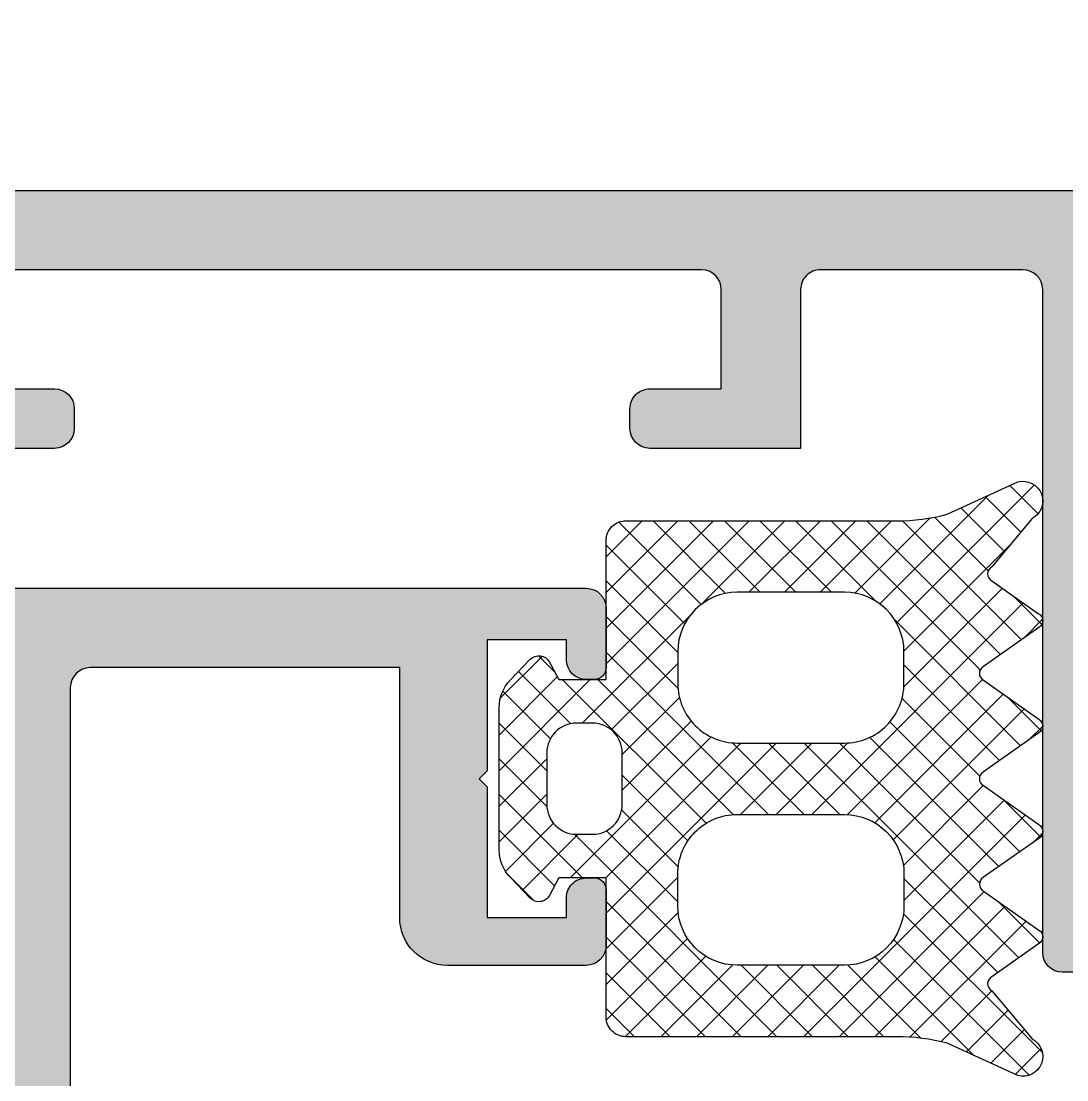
# Model space of a CAD drawing. Header units: inches. Extents: x -772 to 6765, y -813 to 4093.
# Drawn here: x 6010.176 to 6012.811, y 1010.636 to 1013.303 of the extents above; entities that cross this region are included whole.
import ezdxf

# ---------------------------------------------------------------- set-up
doc = ezdxf.new("R2010")
doc.units = ezdxf.units.IN
doc.header["$MEASUREMENT"] = 0
for name, color, linetype in [('aksoy_block', 7, 'Continuous'), ('aksoy_detaytarama', 252, 'Continuous'), ('aksoy_fitil', 1, 'Continuous'), ('H_FAC_Giydirme', 100, 'Continuous'), ('RI-DIMENSION', 6, 'Continuous')]:
    doc.layers.add(name, color=color, linetype=linetype)

# ---------------------------------------------------------------- blocks, each defined once
blk = doc.blocks.new('RYN_0342506', base_point=(58, 24.6))
at = {"layer": 'aksoy_detaytarama', "ltscale": 0.1, "extrusion": (0, 0, -1)}
h = blk.add_hatch(color=256, dxfattribs=at)
h.dxf.hatch_style = 1
h.paths.add_polyline_path([(-88.14999999990687, 52.99999999976717), (-88.14999999990687, 46.1999999997206), (-74.44999999995343, 46.1999999997206), (-74.44999999995343, 52.99999999976717)], flags=16)
edge = h.paths.add_edge_path()
edge.add_arc((-87.64998842345085, 72.09998842305504), 0.5000115766671682, 450.0013265422685, 539.9986734577313)
edge.add_line((-88.14999999990687, 72.0999999998603), (-88.14999999990687, 54.69999999983702))
edge.add_line((-88.14999999990687, 54.6999999997206), (-58.49999999990541, 54.6999999997206))
edge.add_arc((-58.5, 54.1999999997206), 0.5, 360, 450, ccw=False)
edge.add_line((-58, 54.1999999997206), (-58, 52.49999999976717))
edge.add_line((-58, 52.49999999976717), (-58.11028856829944, 52.49999999976717))
edge.add_line((-58.11028856830671, 52.49999999976717), (-58.32679491925228, 52.12499999976717))
edge.add_arc((-58.5, 52.2249999998603), 0.199999999999917, 210.0000000000001, 329.99999999999994, ccw=False)
edge.add_line((-58.67320508067496, 52.12499999976717), (-58.82679491916133, 52.3910254035145))
edge.add_arc((-59, 52.2910254036542), 0.1999999999999153, 389.9999999999992, 510.0000000000007)
edge.add_line((-59.17320508067496, 52.3910254035145), (-59.32679491916133, 52.12499999976717))
edge.add_arc((-59.5, 52.2249999998603), 0.199999999999917, 210.0000000000001, 329.99999999999994, ccw=False)
edge.add_line((-59.67320508067496, 52.12499999976717), (-59.82679491916133, 52.3910254035145))
edge.add_arc((-60, 52.2910254036542), 0.1999999999999153, 389.9999999999992, 510.0000000000007)
edge.add_line((-60.17320508067496, 52.3910254035145), (-60.32679491916133, 52.12499999976717))
edge.add_arc((-60.5, 52.2249999998603), 0.199999999999917, 210.0000000000001, 329.99999999999994, ccw=False)
edge.add_line((-60.67320508067496, 52.12499999976717), (-60.82679491916133, 52.3910254035145))
edge.add_arc((-61, 52.2910254036542), 0.1999999999999153, 389.9999999999992, 510.0000000000007)
edge.add_line((-61.17320508067496, 52.3910254035145), (-61.32679491916133, 52.12499999976717))
edge.add_arc((-61.5, 52.2249999998603), 0.199999999999917, 210.0000000000001, 329.99999999999994, ccw=False)
edge.add_line((-61.67320508067496, 52.12499999976717), (-61.82679491916133, 52.3910254035145))
edge.add_arc((-62, 52.2910254036542), 0.1999999999999153, 389.9999999999992, 510.0000000000007)
edge.add_line((-62.17320508067496, 52.3910254035145), (-62.32679491916133, 52.12499999976717))
edge.add_arc((-62.5, 52.2249999998603), 0.199999999999917, 210.0000000000001, 329.99999999999994, ccw=False)
edge.add_line((-62.67320508067496, 52.12499999976717), (-62.82679491916133, 52.3910254035145))
edge.add_arc((-63, 52.2910254036542), 0.1999999999999153, 389.9999999999992, 510.0000000000007)
edge.add_line((-63.17320508067496, 52.3910254035145), (-63.32679491916133, 52.12499999976717))
edge.add_arc((-63.5, 52.2249999998603), 0.199999999999917, 210.0000000000001, 329.99999999999994, ccw=False)
edge.add_line((-63.67320508067496, 52.12499999976717), (-63.82679491916133, 52.3910254035145))
edge.add_arc((-64, 52.2910254036542), 0.1999999999999153, 389.9999999999992, 510.0000000000007)
edge.add_line((-64.17320508067496, 52.3910254035145), (-64.32679491916133, 52.12499999976717))
edge.add_arc((-64.5, 52.2249999998603), 0.199999999999917, 210.0000000000001, 329.99999999999994, ccw=False)
edge.add_line((-64.67320508067496, 52.12499999976717), (-64.82679491916133, 52.3910254035145))
edge.add_arc((-65, 52.2910254036542), 0.1999999999999153, 389.9999999999992, 510.0000000000007)
edge.add_line((-65.17320508067496, 52.3910254035145), (-65.32679491916133, 52.12499999976717))
edge.add_arc((-65.5, 52.2249999998603), 0.199999999999917, 210.0000000000001, 329.99999999999994, ccw=False)
edge.add_line((-65.67320508067496, 52.12499999976717), (-65.82679491916133, 52.3910254035145))
edge.add_arc((-66, 52.2910254036542), 0.1999999999999153, 389.9999999999992, 510.0000000000007)
edge.add_line((-66.17320508067496, 52.3910254035145), (-66.32679491916133, 52.12499999976717))
edge.add_arc((-66.5, 52.2249999998603), 0.199999999999917, 210.0000000000001, 329.99999999999994, ccw=False)
edge.add_line((-66.67320508067496, 52.12499999976717), (-66.82679491916133, 52.3910254035145))
edge.add_arc((-67, 52.2910254036542), 0.1999999999999153, 389.9999999999992, 510.0000000000007)
edge.add_line((-67.17320508067496, 52.3910254035145), (-67.32679491916133, 52.12499999976717))
edge.add_arc((-67.5, 52.2249999998603), 0.199999999999917, 210.0000000000001, 329.99999999999994, ccw=False)
edge.add_line((-67.67320508067496, 52.12499999976717), (-67.82679491916133, 52.3910254035145))
edge.add_arc((-68, 52.2910254036542), 0.1999999999999153, 389.9999999999992, 510.0000000000007)
edge.add_line((-68.17320508067496, 52.3910254035145), (-68.32679491916133, 52.12499999976717))
edge.add_arc((-68.5, 52.2249999998603), 0.199999999999917, 210.0000000000001, 329.99999999999994, ccw=False)
edge.add_line((-68.67320508067496, 52.12499999976717), (-68.82679491916133, 52.3910254035145))
edge.add_arc((-69, 52.2910254036542), 0.1999999999999153, 389.9999999999992, 510.0000000000007)
edge.add_line((-69.17320508067496, 52.3910254035145), (-69.32679491916133, 52.12499999976717))
edge.add_arc((-69.5, 52.2249999998603), 0.199999999999917, 210.0000000000001, 329.99999999999994, ccw=False)
edge.add_line((-69.67320508067496, 52.12499999976717), (-69.8267949174442, 52.3910254035145))
edge.add_arc((-69.99999999825377, 52.2910254036542), 0.1999999999999117, 389.9999999999974, 510.0000000000026)
edge.add_line((-70.17320507904515, 52.3910254035145), (-70.32679491924864, 52.12499999976717))
edge.add_arc((-70.5, 52.2249999998603), 0.199999999999917, 210.0000000000001, 329.99999999999994, ccw=False)
edge.add_line((-70.67320508067496, 52.12499999976717), (-70.88971143162053, 52.49999999976717))
edge.add_line((-70.88971143169329, 52.49999999976717), (-70.99999999998909, 52.49999999976717))
edge.add_arc((-71, 51.49999999976717), 0.9999999999999929, 449.9999999999995, 540.0000000000005)
edge.add_line((-72, 51.49999999976717), (-72, 47.6999999997206))
edge.add_arc((-71, 47.6999999997206), 1.000000000000007, 540.0000000000005, 629.9999999999995)
edge.add_line((-71, 46.6999999997206), (-70.3897114317042, 46.6999999997206))
edge.add_line((-70.38971143169329, 46.6999999997206), (-70.17320508074772, 47.0749999997206))
edge.add_arc((-70, 46.9749999998603), 0.199999999999917, 390.00000000000006, 509.9999999999999, ccw=False)
edge.add_line((-69.82679491920862, 47.0749999997206), (-69.67320508072225, 46.80897459597327))
edge.add_arc((-69.5, 46.9089745960664), 0.1999999999999135, 569.9999999999984, 690.0000000000016)
edge.add_line((-69.32679491920862, 46.80897459597327), (-69.17320508072225, 47.0749999997206))
edge.add_arc((-69, 46.9749999998603), 0.199999999999917, 390.00000000000006, 509.9999999999999, ccw=False)
edge.add_line((-68.82679491920862, 47.0749999997206), (-68.67320508072225, 46.80897459597327))
edge.add_arc((-68.5, 46.9089745960664), 0.1999999999999135, 569.9999999999984, 690.0000000000016)
edge.add_line((-68.32679491920862, 46.80897459597327), (-68.17320508072225, 47.0749999997206))
edge.add_arc((-68, 46.9749999998603), 0.199999999999917, 390.00000000000006, 509.9999999999999, ccw=False)
edge.add_line((-67.82679491920862, 47.0749999997206), (-67.67320508072225, 46.80897459597327))
edge.add_arc((-67.5, 46.9089745960664), 0.1999999999999135, 569.9999999999984, 690.0000000000016)
edge.add_line((-67.32679491920862, 46.80897459597327), (-67.17320508072225, 47.0749999997206))
edge.add_arc((-67, 46.9749999998603), 0.199999999999917, 390.00000000000006, 509.9999999999999, ccw=False)
edge.add_line((-66.82679491920862, 47.0749999997206), (-66.67320508072225, 46.80897459597327))
edge.add_arc((-66.5, 46.9089745960664), 0.1999999999999135, 569.9999999999984, 690.0000000000016)
edge.add_line((-66.32679491920862, 46.80897459597327), (-66.17320508072225, 47.0749999997206))
edge.add_arc((-66, 46.9749999998603), 0.199999999999917, 390.00000000000006, 509.9999999999999, ccw=False)
edge.add_line((-65.82679491920862, 47.0749999997206), (-65.67320508072225, 46.80897459597327))
edge.add_arc((-65.5, 46.9089745960664), 0.1999999999999135, 569.9999999999984, 690.0000000000016)
edge.add_line((-65.32679491920862, 46.80897459597327), (-65.17320508072225, 47.0749999997206))
edge.add_arc((-65, 46.9749999998603), 0.199999999999917, 390.00000000000006, 509.9999999999999, ccw=False)
edge.add_line((-64.82679491920862, 47.0749999997206), (-64.67320508072225, 46.80897459597327))
edge.add_arc((-64.5, 46.9089745960664), 0.1999999999999135, 569.9999999999984, 690.0000000000016)
edge.add_line((-64.32679491920862, 46.80897459597327), (-64.17320508072225, 47.0749999997206))
edge.add_arc((-64, 46.9749999998603), 0.199999999999917, 390.00000000000006, 509.9999999999999, ccw=False)
edge.add_line((-63.82679491920862, 47.0749999997206), (-63.67320508072225, 46.80897459597327))
edge.add_arc((-63.5, 46.9089745960664), 0.1999999999999135, 569.9999999999984, 690.0000000000016)
edge.add_line((-63.32679491920862, 46.80897459597327), (-63.17320508072225, 47.0749999997206))
edge.add_arc((-63, 46.9749999998603), 0.199999999999917, 390.00000000000006, 509.9999999999999, ccw=False)
edge.add_line((-62.82679491920862, 47.0749999997206), (-62.67320508072225, 46.80897459597327))
edge.add_arc((-62.5, 46.9089745960664), 0.1999999999999135, 569.9999999999984, 690.0000000000016)
edge.add_line((-62.32679491920862, 46.80897459597327), (-62.17320508072225, 47.0749999997206))
edge.add_arc((-62, 46.9749999998603), 0.199999999999917, 390.00000000000006, 509.9999999999999, ccw=False)
edge.add_line((-61.82679491920862, 47.0749999997206), (-61.67320508072225, 46.80897459597327))
edge.add_arc((-61.5, 46.9089745960664), 0.1999999999999135, 569.9999999999984, 690.0000000000016)
edge.add_line((-61.32679491920862, 46.80897459597327), (-61.17320508072225, 47.0749999997206))
edge.add_arc((-61, 46.9749999998603), 0.199999999999917, 390.00000000000006, 509.9999999999999, ccw=False)
edge.add_line((-60.82679491920862, 47.0749999997206), (-60.67320508072225, 46.80897459597327))
edge.add_arc((-60.5, 46.9089745960664), 0.1999999999999135, 569.9999999999984, 690.0000000000016)
edge.add_line((-60.32679491920862, 46.80897459597327), (-60.17320508072225, 47.0749999997206))
edge.add_arc((-60, 46.9749999998603), 0.199999999999917, 390.00000000000006, 509.9999999999999, ccw=False)
edge.add_line((-59.82679491920862, 47.0749999997206), (-59.67320508072225, 46.80897459597327))
edge.add_arc((-59.5, 46.9089745960664), 0.1999999999999135, 569.9999999999984, 690.0000000000016)
edge.add_line((-59.32679491920862, 46.80897459597327), (-59.17320508072225, 47.0749999997206))
edge.add_arc((-59, 46.9749999998603), 0.199999999999917, 390.00000000000006, 509.9999999999999, ccw=False)
edge.add_line((-58.82679491920862, 47.0749999997206), (-58.61028856826306, 46.6999999997206))
edge.add_line((-58.61028856830671, 46.6999999997206), (-58.00000000000728, 46.6999999997206))
edge.add_line((-58, 46.6999999997206), (-58, 44.99999999976717))
edge.add_arc((-58.5, 44.99999999976717), 0.5000000000000142, 270.0000000000016, 359.99999999999835, ccw=False)
edge.add_line((-58.5, 44.49999999976717), (-88.15000000000146, 44.49999999976718))
edge.add_line((-88.14999999990687, 44.49999999976717), (-88.14999999990687, 27.09999999974389))
edge.add_arc((-87.64998842345085, 27.1000115761999), 0.5000115766671673, 540.0013265422685, 629.9986734577316)
edge.add_line((-87.64999999990687, 26.5999999998603), (-79.8499999999076, 26.5999999998603))
edge.add_line((-79.84999999997672, 26.5999999998603), (-79.84999999997672, 32.90099999983795))
edge.add_arc((-78.64999999990687, 32.90099999983795), 1.200000000035305, 450.00000000165096, 540.0000000016495, ccw=False)
edge.add_line((-78.64999999990687, 34.10099999979138), (-75.14999999760039, 34.10099999979138))
edge.add_arc((-75.14999999769498, 33.60099999979138), 0.4999999999997726, 359.9999999999739, 450.00000000002603, ccw=False)
edge.add_line((-74.64999999769498, 33.60099999979138), (-74.64999999769498, 32.20163505629171))
edge.add_arc((-74.9499884248944, 32.19899999978952), 0.2999999999957435, 269.9999999913433, 360.50326520220784, ccw=False)
edge.add_line((-74.9499884248944, 31.89899999974295), (-75.14998842477507, 31.89899999974295))
edge.add_arc((-75.14998842484783, 32.39899999974295), 0.5000000000195541, 539.99999996222, 629.9999999977592, ccw=False)
edge.add_line((-75.64998842484783, 32.39899999997579), (-75.64998842456771, 32.89899999962654))
edge.add_line((-75.64998842449859, 32.89899999974295), (-77.6499999999287, 32.89886030764319))
edge.add_line((-77.64999999990687, 32.89886030764319), (-77.64999967836047, 29.59892105893232))
edge.add_line((-77.64999967836775, 29.59892105893232), (-77.84999967836848, 29.39892105897889))
edge.add_line((-77.8499996784376, 29.39892105897889), (-77.65000032152966, 29.19892105902545))
edge.add_line((-77.6500003215624, 29.19892105902545), (-77.65000000001237, 25.89899999974295))
edge.add_line((-77.64999999990687, 25.89899999974295), (-75.64999999990687, 25.89899999974295))
edge.add_line((-75.64999999990687, 25.89899999974295), (-75.64999999760039, 26.39899999974295))
edge.add_arc((-75.14999999769498, 26.39899999974295), 0.4999999999997726, 449.9999999999739, 540.0000000000261, ccw=False)
edge.add_line((-75.14999999769498, 26.89899999974295), (-74.94999999769789, 26.89899999974295))
edge.add_arc((-74.94999999762513, 26.59899999969639), 0.300000000025193, 359.999999995918, 449.99999999574385, ccw=False)
edge.add_line((-74.64999999769498, 26.59899999969639), (-74.65000000000146, 25.09999999892898))
edge.add_arc((-75.14999999990687, 25.0999999998603), 0.49999999997695, 269.99999999735866, 359.9999999092598, ccw=False)
edge.add_line((-75.14999999990687, 24.5999999998603), (-220.6499999999069, 24.59999999986033))
edge.add_arc((-220.6499969592551, 25.10000304039568), 0.5000030407071934, 540.0003484361993, 629.9996515638006, ccw=False)
edge.add_line((-221.1499999999069, 25.0999999998603), (-221.1499999999069, 74.0999999998603))
edge.add_arc((-220.6499969592551, 74.0999969590921), 0.5000030407071934, 450.0003484361994, 539.9996515638006, ccw=False)
edge.add_line((-220.6499999999069, 74.5999999998603), (-75.14999999990687, 74.59999999986027))
edge.add_arc((-75.14999999990687, 74.0999999998603), 0.4999999999769536, 360.00000009074057, 450.0000000026409, ccw=False)
edge.add_line((-74.64999999990687, 74.1000000005588), (-74.64999999760039, 72.60099999979138))
edge.add_arc((-74.94999999762513, 72.60099999979138), 0.3000000000251944, 270.0000000042559, 360.0000000040817, ccw=False)
edge.add_line((-74.94999999762513, 72.30099999974482), (-75.14999999762222, 72.30099999974482))
edge.add_arc((-75.14999999769498, 72.80099999974482), 0.4999999999997726, 179.9999999999739, 270.00000000002603, ccw=False)
edge.add_line((-75.64999999769498, 72.80099999974482), (-75.65000000000146, 73.30099999974482))
edge.add_line((-75.64999999990687, 73.30099999974482), (-77.64999999990687, 73.30099999974482))
edge.add_line((-77.64999999990687, 73.30099999974482), (-77.6500003214569, 70.00107894046232))
edge.add_line((-77.6500003215624, 70.00107894046232), (-77.84999967847034, 69.80107894050889))
edge.add_line((-77.8499996784376, 69.80107894050889), (-77.64999967843687, 69.60107894055545))
edge.add_line((-77.64999967836775, 69.60107894055545), (-77.64999999991414, 66.30113969184458))
edge.add_line((-77.64999999990687, 66.30113969184458), (-75.64998842447676, 66.30099999974482))
edge.add_line((-75.64998842449859, 66.30099999974482), (-75.64998842477871, 66.80099999939557))
edge.add_arc((-75.14998842484783, 66.80099999974482), 0.5000000000195541, 450.0000000022407, 540.00000003778, ccw=False)
edge.add_line((-75.14998842484783, 67.30099999974482), (-74.94998842496716, 67.30099999974482))
edge.add_arc((-74.9499884248944, 67.00099999969825), 0.2999999999957454, 359.496734797793, 450.00000000865623, ccw=False)
edge.add_line((-74.64999999769498, 66.99836494331248), (-74.64999999769498, 65.5989999998128))
edge.add_arc((-75.14999999769498, 65.59899999969639), 0.4999999999997726, 269.9999999999739, 360.00000000002603, ccw=False)
edge.add_line((-75.14999999769498, 65.09899999969639), (-78.65000000000146, 65.09899999969639))
edge.add_arc((-78.64999999990687, 66.29899999988265), 1.200000000035288, 539.9999999983498, 629.9999999983497, ccw=False)
edge.add_line((-79.84999999997672, 66.29899999988265), (-79.84999999997672, 72.5999999998603))
edge.add_line((-79.84999999997672, 72.5999999998603), (-87.64999999997599, 72.5999999998603))
h.paths.add_polyline_path([(-218.6499999999069, 72.39999999967404), (-203.1499999999069, 72.39999999967404), (-202.1499999999069, 72.0999999998603), (-184.1499999999069, 72.0999999998603), (-183.1499999999069, 72.39999999967404), (-132.1499999999069, 72.39999999967404), (-131.1499999999069, 72.0999999998603), (-127.1499999999069, 72.0999999998603), (-126.1499999999069, 72.39999999967404), (-90.14999999990687, 72.39999999967404), (-90.14999999990687, 26.7999999995809), (-126.1499999999069, 26.7999999995809), (-127.1499999999069, 27.0999999998603), (-131.1499999999069, 27.0999999998603), (-132.1499999999069, 26.7999999995809), (-183.1539999999804, 26.7999999995809), (-183.1499999999069, 26.7999999995809), (-184.1499999999069, 27.0999999998603), (-202.1499999999069, 27.0999999998603), (-203.1499999999069, 26.7999999995809), (-218.6499999999069, 26.7999999995809)], flags=16)
at = {"layer": 'H_FAC_Giydirme', "extrusion": (0, 0, -1)}
blk.add_lwpolyline([(-220.6499999999069, 74.5999999998603), (-75.14999999990687, 74.5999999998603, -0.414213561922734), (-74.64999999990687, 74.1000000005588), (-74.64999999769498, 72.60099999979138, -0.4142135623722043), (-74.94999999762513, 72.30099999974482), (-75.14999999769498, 72.30099999974482, -0.4142135623733613), (-75.64999999769498, 72.80099999974482), (-75.64999999990687, 73.30099999974482), (-77.64999999990687, 73.30099999974482), (-77.6500003215624, 70.00107894046232), (-77.8499996784376, 69.80107894050889), (-77.64999967836775, 69.60107894055545), (-77.64999999990687, 66.30113969184458), (-75.64998842449859, 66.30099999974482), (-75.64998842484783, 66.80099999927916, -0.4142135625547695), (-75.14998842484783, 67.30099999974482), (-74.9499884248944, 67.30099999974482, -0.4167885757908555), (-74.64999999769498, 66.99836494331248), (-74.64999999769498, 65.59899999969639, -0.4142135623733614), (-75.14999999769498, 65.09899999969639), (-78.64999999990687, 65.09899999969639, -0.414213562373095), (-79.84999999997672, 66.29899999988265), (-79.84999999997672, 72.5999999998603), (-87.64999999990687, 72.5999999998603, 0.414199999999907), (-88.14999999990687, 72.0999999998603), (-88.14999999990687, 54.6999999997206)], format="xyb", dxfattribs=at)
blk = doc.blocks.new('080.9871.04')
at = {"layer": 'aksoy_detaytarama'}
h = blk.add_hatch(dxfattribs=at)
h.set_pattern_fill('ANSI37', color=256, scale=0.2)
h.set_pattern_definition([(45, (-299518.0996194717, 753221.2795704553), (-0.4490128060534576, 0.4490128060534577), []), (135, (-299518.0996194717, 753221.2795704553), (-0.4490128060534577, -0.4490128060534576), [])])
edge = h.paths.add_edge_path()
edge.add_line((-3044.158125078771, 2401.568962922785), (-3045.140435268753, 2402.965555905248))
edge.add_arc((-3045.313622726616, 2402.865525387768), 0.1999999999709471, 30.01009561943386, 149.9845917607333)
edge.add_line((-3045.486800908635, 2402.965571963228), (-3046.468279475812, 2401.570782545139))
edge.add_arc((-3046.64145766658, 2401.670642133522), 0.1999065360351263, 210.0565024812769, 330.03099862246756, ccw=False)
edge.add_line((-3046.814483151655, 2401.570518187014), (-3047.795876904333, 2402.965524499305))
edge.add_arc((-3047.969064362129, 2402.865493981708), 0.1999999999712864, 30.01009565789151, 149.984591799191)
edge.add_line((-3048.142242544214, 2402.965540557052), (-3049.124340695504, 2401.569678653963))
edge.add_arc((-3049.297518877584, 2401.669725229382), 0.2000000000045778, 210.010095638634, 329.9845917799265, ccw=False)
edge.add_line((-3049.470706335444, 2401.569694711827), (-3050.452016295865, 2402.964555950603))
edge.add_arc((-3050.625203753724, 2402.864525433048), 0.2000000000049311, 30.010095638634, 149.9845917799265)
edge.add_line((-3050.798381935805, 2402.964572008466), (-3051.779946977738, 2401.569632904604))
edge.add_arc((-3051.953125159841, 2401.669679479983), 0.2000000000038539, 209.1584360119025, 329.98459179304655, ccw=False)
edge.add_line((-3052.12778031081, 2401.572234222316), (-3052.957117593149, 2402.754563564784))
edge.add_arc((-3053.131772744141, 2402.657118307141), 0.2000000000132573, 29.15843600244533, 152.4653080208692)
edge.add_line((-3053.309118961508, 2402.749575427966), (-3054.522457589163, 2401.738582427381))
edge.add_arc((-3054.965823132577, 2401.96972522939), 0.5000000000083952, 165.233284543712, 332.4653080261459, ccw=False)
edge.add_line((-3055.449308942712, 2402.097167260945), (-3054.634123931755, 2403.873424923629))
edge.add_arc((-3059.468982033236, 2405.147845239403), 5.000000000270534, 345.2332845416066, 360.0035081289527)
edge.add_line((-3054.468982042337, 2405.148151381407), (-3054.46907944727, 2411.969694615109))
edge.add_arc((-3053.969079448203, 2411.969725229308), 0.5000000000040876, 89.99999999979161, 180.0035081287652, ccw=False)
edge.add_line((-3053.969079448201, 2412.469725229312), (-3050.468851253216, 2412.469725229312))
edge.add_line((-3050.468851253216, 2412.469725229312), (-3050.468851253216, 2413.664537572651))
edge.add_line((-3050.468851253216, 2413.664537572651), (-3050.910027723818, 2413.89983169036))
edge.add_arc((-3050.768851253242, 2414.164537572683), 0.2999999999676541, 134.1294200741435, 241.92751306363618, ccw=False)
edge.add_line((-3050.977735687105, 2414.379868232994), (-3050.459792109556, 2414.882306440501))
edge.add_arc((-3049.76351066337, 2414.164537572728), 0.9999999999230322, 89.99999999572702, 134.129420070406, ccw=False)
edge.add_line((-3049.763510663295, 2415.164537572651), (-3046.174191843194, 2415.164537572651))
edge.add_arc((-3046.17419184312, 2414.164537572728), 0.9999999999231477, 45.87057992959399, 90.00000000427298, ccw=False)
edge.add_line((-3045.477910396934, 2414.882306440501), (-3044.959966819326, 2414.379868232994))
edge.add_arc((-3045.168851253218, 2414.164537572704), 0.2999999999726968, -61.92751307042067, 45.87057991908512, ccw=False)
edge.add_line((-3045.027674782672, 2413.89983169036), (-3045.468851253216, 2413.664537572651))
edge.add_line((-3045.468851253216, 2413.664537572651), (-3045.468851253216, 2412.469545422471))
edge.add_line((-3045.468851253216, 2412.469545422471), (-3041.969407539233, 2412.469707659795))
edge.add_arc((-3041.969384358764, 2411.969707660357), 0.4999999999752664, 2.2927792997506913e-09, 90.00265628606161, ccw=False)
edge.add_line((-3041.469384358788, 2411.969707660377), (-3041.469441599213, 2405.149139753776))
edge.add_arc((-3036.469441601937, 2405.148964064002), 5.000000000361844, 179.9979867434983, 194.7667154582954)
edge.add_line((-3041.304299703508, 2403.874543748214), (-3040.488819781574, 2402.097167260945))
edge.add_arc((-3040.972305591709, 2401.96972522939), 0.5000000000086194, -152.46530802614598, 14.766715456288011, ccw=False)
edge.add_line((-3041.415671135124, 2401.738582427381), (-3042.629095946089, 2402.749740740051))
edge.add_arc((-3042.806442163469, 2402.657283619241), 0.2000000000186506, 27.53469197380323, 150.836251424698)
edge.add_line((-3042.981088278408, 2402.754745070823), (-3043.810702438001, 2401.5722434544))
edge.add_arc((-3043.9853450639, 2401.669232514255), 0.1997671757632151, 210.1279203292146, 330.9540761104106, ccw=False)
edge = h.paths.add_edge_path(flags=16)
edge.add_line((-3050.368851253239, 2404.9653175727), (-3051.168796422658, 2404.9653175727))
edge.add_arc((-3051.168796422658, 2406.4653175727), 1.5, 180, 270, ccw=False)
edge.add_line((-3052.668796422658, 2406.4653175727), (-3052.668796422658, 2409.164537572651))
edge.add_arc((-3051.168796422684, 2409.164537572677), 1.499999999974534, 90.00000000125073, 180.0000000009727, ccw=False)
edge.add_line((-3051.168796422717, 2410.664537572651), (-3050.368851253239, 2410.664537572651))
edge.add_arc((-3050.368851253235, 2409.164537572655), 1.499999999996362, -1.389821591146756e-10, 90.00000000013898, ccw=False)
edge.add_line((-3048.868851253239, 2409.164537572651), (-3048.868851253239, 2406.4653175727))
edge.add_arc((-3050.368851253239, 2406.4653175727), 1.5, -90, 0, ccw=False)
edge = h.paths.add_edge_path(flags=16)
edge.add_line((-3045.568851253251, 2404.9653175727), (-3044.768906083773, 2404.9653175727))
edge.add_arc((-3044.768906083773, 2406.4653175727), 1.5, 270, 360)
edge.add_line((-3043.268906083773, 2406.4653175727), (-3043.268906083773, 2409.164537572651))
edge.add_arc((-3044.768906083777, 2409.164537572648), 1.500000000003638, 1.389605544025917e-10, 89.99999999986105)
edge.add_line((-3044.768906083773, 2410.664537572651), (-3045.568851253251, 2410.664537572651))
edge.add_arc((-3045.568851253254, 2409.164537572655), 1.499999999996362, 89.99999999986105, 180.000000000139)
edge.add_line((-3047.068851253251, 2409.164537572651), (-3047.068851253251, 2406.4653175727))
edge.add_arc((-3045.568851253251, 2406.4653175727), 1.5, 180, 270)
edge = h.paths.add_edge_path(flags=16)
edge.add_line((-3046.568851253251, 2412.814607572625), (-3046.568851253251, 2413.214607572649))
edge.add_arc((-3047.318851253251, 2413.214607572649), 0.75, 0, 90)
edge.add_line((-3047.318851253251, 2413.964607572649), (-3048.618851253239, 2413.964607572649))
edge.add_arc((-3048.618851253239, 2413.214607572649), 0.75, 90, 180)
edge.add_line((-3049.368851253239, 2413.214607572649), (-3049.368851253239, 2412.814607572625))
edge.add_arc((-3048.618851253239, 2412.814607572625), 0.75, 180, 270)
edge.add_line((-3048.618851253239, 2412.064607572625), (-3047.318851253251, 2412.064607572625))
edge.add_arc((-3047.318851253251, 2412.814607572625), 0.75, 270, 360)
at = {"layer": 'aksoy_fitil'}
for points in [[(-3044.158125078771, 2401.568962922785), (-3045.140435268753, 2402.965555905248, 0.5772019032853994), (-3045.486800908635, 2402.965571963228), (-3046.468279475812, 2401.570782545139, -0.5772019032855339), (-3046.814483151655, 2401.570518187014), (-3047.795876904333, 2402.965524499305, 0.5772019032855067), (-3048.142242544214, 2402.965540557052), (-3049.124340695504, 2401.569678653963, -0.5772019032854199), (-3049.470706335444, 2401.569694711827), (-3050.452016295865, 2402.964555950603, 0.5772019032855017), (-3050.798381935805, 2402.964572008466), (-3051.779946977738, 2401.569632904604, -0.5821666936125286), (-3052.12778031081, 2401.572234222316), (-3052.957117593149, 2402.754563564784, 0.5967518431513813), (-3053.309118961508, 2402.749575427966), (-3054.522457589163, 2401.738582427381, -0.8943546534498228), (-3055.449308942712, 2402.097167260945), (-3054.634123931755, 2403.873424923629, 0.06453663283720303), (-3054.468982042337, 2405.148151381407), (-3054.46907944727, 2411.969694615109, -0.4142314958704714), (-3053.969079448201, 2412.469725229312), (-3050.468851253216, 2412.469725229312), (-3050.468851253216, 2413.664537572651), (-3050.910027723818, 2413.89983169036, -0.5084162434827666), (-3050.977735687105, 2414.379868232994), (-3050.459792109556, 2414.882306440501, -0.1949664116586343), (-3049.763510663295, 2415.164537572651), (-3046.174191843194, 2415.164537572651, -0.1949664116586297), (-3045.477910396934, 2414.882306440501), (-3044.959966819326, 2414.379868232994, -0.5084162434827664), (-3045.027674782672, 2413.89983169036), (-3045.468851253216, 2413.664537572651), (-3045.468851253216, 2412.469545422471), (-3041.969407539233, 2412.469707659795, -0.4142271412308194), (-3041.469384358788, 2411.969707660377), (-3041.469441599213, 2405.149139753776, 0.06453008306146217), (-3041.304299703508, 2403.874543748214), (-3040.488819781574, 2402.097167260945, -0.8943546534498228), (-3041.415671135124, 2401.738582427381), (-3042.629095946089, 2402.749740740051, 0.5967204082836991), (-3042.981088278408, 2402.754745070823), (-3043.810702438001, 2401.5722434544, -0.5821666936126052)], [(-3046.568851253251, 2412.814607572625), (-3046.568851253251, 2413.214607572649, 0.414213562373095), (-3047.318851253251, 2413.964607572649), (-3048.618851253239, 2413.964607572649, 0.4142135623730839), (-3049.368851253239, 2413.214607572649), (-3049.368851253239, 2412.814607572625, 0.414213562373084), (-3048.618851253239, 2412.064607572625), (-3047.318851253251, 2412.064607572625, 0.4142135623731171)], [(-3050.368851253239, 2404.9653175727), (-3051.168796422658, 2404.9653175727, -0.414213562373095), (-3052.668796422658, 2406.4653175727), (-3052.668796422658, 2409.164537572651, -0.4142135623716299), (-3051.168796422717, 2410.664537572651), (-3050.368851253239, 2410.664537572651, -0.4142135623745934), (-3048.868851253239, 2409.164537572651), (-3048.868851253239, 2406.4653175727, -0.414213562373095)], [(-3045.568851253251, 2404.9653175727), (-3044.768906083773, 2404.9653175727, 0.414213562373095), (-3043.268906083773, 2406.4653175727), (-3043.268906083773, 2409.164537572651, 0.4142135623716299), (-3044.768906083773, 2410.664537572651), (-3045.568851253251, 2410.664537572651, 0.4142135623745934), (-3047.068851253251, 2409.164537572651), (-3047.068851253251, 2406.4653175727, 0.414213562373095)]]:
    blk.add_lwpolyline(points, format="xyb", close=True, dxfattribs=at)
blk = doc.blocks.new('*U214')
at = {"layer": 'RI-DIMENSION'}
blk.add_blockref('080.9871.04', (3047.968851253241, -2415.164537572668), dxfattribs=at)
blk = doc.blocks.new('0os8921')
at = {"layer": 'aksoy_detaytarama'}
h = blk.add_hatch(color=256, dxfattribs=at)
h.dxf.hatch_style = 1
h.paths.add_polyline_path([(58.75000072852708, 18.4000008442672), (60.75000072852708, 18.4000008442672), (61.75000072852708, 19.4000008442672), (66.20000072853873, 19.4000008442672), (66.19943720777519, 11.40000003657769), (53.30000072851544, 11.40000087674707), (53.30000072851544, 19.4000008442672), (57.75000072852708, 19.4000008442672)], flags=16)
edge = h.paths.add_edge_path()
edge.add_line((55.00000072852708, 27.50000084424391), (55.00000072852708, 31.30000084417406))
edge.add_arc((54.50000072852708, 31.30000084417406), 0.5, 0, 90)
edge.add_line((54.50000072852708, 31.80000084417406), (54.00000072852708, 31.80000084417406))
edge.add_arc((54.00000072852708, 31.30000084417406), 0.5, 90, 180)
edge.add_line((53.50000072852708, 31.30000084417406), (53.50000072852708, 29.50000084424391))
edge.add_line((53.50000072852708, 29.50000084424391), (51.00000072852708, 29.50000084424391))
edge.add_arc((51.00001002695453, 30.00001014267136), 0.5000092985139022, 180.0010655014821, 269.9989344985179, ccw=False)
edge.add_line((50.50000072852708, 30.00000084424391), (50.50000072852708, 47.60000084422063))
edge.add_arc((51.00001002695444, 47.59999154579327), 0.5000092985138169, 90.00106550147228, 179.9989344985277, ccw=False)
edge.add_line((51.00000072852708, 48.10000084422063), (53.50000072852708, 48.10000084422063))
edge.add_line((53.50000072852708, 48.10000084422063), (53.50000072852708, 46.30000084417406))
edge.add_arc((54.00000072852708, 46.30000084417406), 0.5, 180, 270)
edge.add_line((54.00000072852708, 45.80000084417406), (54.50000072852708, 45.80000084417406))
edge.add_arc((54.50000072852708, 46.30000084417406), 0.5, 270, 360)
edge.add_line((55.00000072852708, 46.30000084417406), (55.00000072852708, 83.4095731653506))
edge.add_line((55.00000072852708, 83.4095731653506), (53.20000072853873, 83.4095731653506))
edge.add_line((53.20000072853873, 83.4095731653506), (53.20000072853873, 90.50724167493172))
edge.add_line((53.20000072853873, 90.50724167493172), (54.50000072852708, 90.50724167493172))
edge.add_arc((54.50000072852708, 91.00724167493172), 0.5, 270, 360)
edge.add_line((55.00000072852708, 91.00724167493172), (55.00000072852708, 91.50460084422957))
edge.add_arc((54.5000007285304, 91.50460084423388), 0.4999999999966889, 359.9999999995065, 449.9998854079479)
edge.add_line((54.5000017285347, 92.00460084422957), (4.000000728527084, 92.00470084417611))
edge.add_arc((4.000005917412636, 88.00469565529056), 4.000005188888919, 90.00007432521423, 179.9999256747858)
edge.add_line((7.285270839929581e-07, 88.00470084417611), (7.285270839929581e-07, 87.50470084417611))
edge.add_arc((0.5000007285270884, 87.50470084417611), 0.5000000000000044, 180, 269.9999999999995)
edge.add_line((0.500000728527084, 87.00470084417611), (2.26306062086951, 87.00470084417611))
edge.add_line((2.26306062086951, 87.00470084417611), (2.667205809266306, 87.70470084424596))
edge.add_arc((2.494000728541422, 87.80470084421788), 0.1999999999582415, 330.0000000023841, 450.0000000023732)
edge.add_line((2.494000728533138, 88.00470084417611), (1.300000728515442, 88.00470084417611))
edge.add_line((1.300000728515442, 88.00470084417611), (1.300000728515442, 88.30470084422268))
edge.add_arc((3.499995509436076, 88.30470606325548), 2.199994780926824, 89.99986407609231, 180.0001359223918, ccw=False)
edge.add_line((3.500000728527084, 90.50470084417611), (8.394000728498213, 90.50470084417611))
edge.add_arc((8.393991430070855, 90.00469154574876), 0.5000092985138169, 0.0010655014722829037, 89.99893449852772, ccw=False)
edge.add_line((8.894000728498213, 90.00470084417611), (8.894000728498213, 88.00470084417611))
edge.add_line((8.894000728498213, 88.00470084417611), (7.894000728498213, 88.00470084417611))
edge.add_arc((7.894000728489992, 87.80470084421783), 0.1999999999582798, 89.99999999764485, 209.9999999975963)
edge.add_line((7.720795647765044, 87.70470084424596), (8.124940836220048, 87.00470084417611))
edge.add_line((8.124940836220048, 87.00470084417611), (10.69400072854478, 87.00470084417611))
edge.add_arc((10.69400072854478, 87.50470084417611), 0.5, 270, 360)
edge.add_line((11.19400072854478, 87.50470084417611), (11.19400072854478, 88.25470084417611))
edge.add_line((11.19400072854478, 88.25470084417611), (10.19400072854478, 88.25470084417611))
edge.add_line((10.19400072854478, 88.25470084417611), (10.19400072854478, 89.85470084426925))
edge.add_arc((10.69401002697214, 89.85469154584189), 0.5000092985138169, 90.00106550147228, 179.9989344985277, ccw=False)
edge.add_line((10.69400072854478, 90.35470084426925), (25.19400072854478, 90.35470084426925))
edge.add_arc((25.19399143011742, 89.85469154584189), 0.5000092985138169, 0.0010655014722829037, 89.99893449852772, ccw=False)
edge.add_line((25.69400072854478, 89.85470084426925), (25.69400072854478, 88.25470084417611))
edge.add_line((25.69400072854478, 88.25470084417611), (24.69400072854478, 88.25470084417611))
edge.add_line((24.69400072854478, 88.25470084417611), (24.69400072854478, 87.50470084417611))
edge.add_arc((25.19401002697214, 87.50471014260347), 0.5000092985138169, 180.0010655014723, 269.9989344985277)
edge.add_line((25.19400072854478, 87.00470084417611), (26.39400072849821, 87.00470084417611))
edge.add_arc((26.39399143007084, 87.50471014260349), 0.5000092985138311, 270.0010655014739, 359.998934498526)
edge.add_line((26.89400072849821, 87.50470084417611), (26.89400072849821, 89.50470084417611))
edge.add_arc((27.39401002692557, 89.50469154574876), 0.5000092985138169, 90.00106550147228, 179.9989344985277, ccw=False)
edge.add_line((27.39400072849821, 90.00470084417611), (35.50000072852708, 90.00460084422957))
edge.add_arc((35.50008865084783, 88.50468876655032), 1.499912080256184, -0.0033585821282144934, 90.00335858212821, ccw=False)
edge.add_line((37.00000072852708, 88.50460084422957), (37.00000072852708, 84.50480084423907))
edge.add_line((37.00000072852708, 84.50480084423907), (35.00000072852708, 84.50480084423907))
edge.add_line((35.00000072852708, 84.50480084423907), (35.00000072852708, 83.00480084423907))
edge.add_line((35.00000072852708, 83.00480084423907), (37.00000072852708, 83.00480084423907))
edge.add_line((37.00000072852708, 83.00480084423907), (37.00000072852708, 71.80500084417872))
edge.add_line((37.00000072852708, 71.80500084417872), (37.30000072851544, 71.50500084424857))
edge.add_line((37.30000072851544, 71.50500084424857), (37.00000072852708, 71.20510084426496))
edge.add_line((37.00000072852708, 71.20510084426496), (37.00000072852708, 52.90500084427185))
edge.add_line((37.00000072852708, 52.90500084427185), (34.00000072852708, 52.90500084427185))
edge.add_arc((34.00001002695444, 52.4049915458445), 0.5000092985138169, 90.00106550147233, 179.9989344985277)
edge.add_line((33.50000072852708, 52.40500084427185), (33.50000072852708, 48.10500084422529))
edge.add_arc((34.00001002695444, 48.10501014265265), 0.5000092985138169, 180.0010655014723, 269.9989344985277)
edge.add_line((34.00000072852708, 47.60500084422529), (35.56906062085181, 47.60500084422529))
edge.add_line((35.56906062085181, 47.60500084422529), (35.97320580924861, 48.30500084417872))
edge.add_arc((35.80000072849012, 48.40500084420884), 0.2000000000164505, 329.9999999927568, 449.9999999927453)
edge.add_line((35.80000072851544, 48.60500084422529), (34.80000072851544, 48.60500084422529))
edge.add_line((34.80000072851544, 48.60500084422529), (34.80000072851544, 50.60500084422529))
edge.add_arc((35.3000100269428, 50.60499154579793), 0.5000092985138169, 90.00106550147228, 179.9989344985277, ccw=False)
edge.add_line((35.30000072851544, 51.10500084422529), (41.70000072853873, 51.10500084422529))
edge.add_arc((41.69999143011137, 50.60499154579793), 0.5000092985138169, 0.0010655014722829037, 89.99893449852772, ccw=False)
edge.add_line((42.20000072853873, 50.60500084422529), (42.20000072853873, 48.60500084422529))
edge.add_line((42.20000072853873, 48.60500084422529), (41.20000072853873, 48.60500084422529))
edge.add_arc((41.20000072853501, 48.405000844192), 0.2000000000332847, 89.9999999989354, 209.9999999988872)
edge.add_line((41.02679564774735, 48.30500084417872), (41.43094083620235, 47.60500084422529))
edge.add_line((41.43094083620235, 47.60500084422529), (43.00000072852708, 47.60500084422529))
edge.add_arc((43.00000072852708, 48.10500084422529), 0.5, 270, 360)
edge.add_line((43.50000072852708, 48.10500084422529), (43.50000072852708, 51.10500084422529))
edge.add_line((43.50000072852708, 51.10500084422529), (47.50000072852708, 51.10500084422529))
edge.add_arc((47.50000519768309, 50.1050053133813), 0.9999955308539761, -0.0002560649218139588, 90.00025606492181, ccw=False)
edge.add_line((48.50000072852708, 50.10500084422529), (48.50000072852708, 15.1150008442346))
edge.add_line((48.50000072852708, 15.1150008442346), (48.99900072853779, 14.82700084417593))
edge.add_arc((49.10014588467919, 14.99937182090248), 0.1998551881451447, 239.5961166688832, 359.8936459345468)
edge.add_line((49.30000072851544, 14.99900084419642), (49.30000072851544, 15.80000084417406))
edge.add_line((49.30000072851544, 15.80000084417406), (49.80000072851544, 15.80000084417406))
edge.add_arc((49.79999589946601, 14.29999601512463), 1.500004829057204, 0.0001844555072239018, 89.99981554449278, ccw=False)
edge.add_line((51.30000072851544, 14.30000084417406), (51.30000072851544, 10.30000084417406))
edge.add_arc((49.80035148954516, 10.29965008314434), 1.49964927999097, -90.01340121791952, 0.013401217919522423, ccw=False)
edge.add_line((49.80000072851544, 8.800000844174065), (49.30000072851544, 8.800000844174065))
edge.add_line((49.30000072851544, 8.800000844174065), (49.30000072851544, 9.60000084422063))
edge.add_arc((49.09977900291885, 9.599411146598975), 0.2002225939901934, 0.1687483569318579, 119.8900203550598)
edge.add_line((49.00000072852708, 9.773000844172202), (48.50000072852708, 9.484000844182447))
edge.add_line((48.50000072852708, 9.484000844182447), (48.50000072852708, 0.5000001603038982))
edge.add_arc((49.00000072852708, 0.5000001603038982), 0.5, 180, 270)
edge.add_line((49.00000072852708, 1.603038981556892e-07), (51.20086054416606, 1.603038981556892e-07))
edge.add_arc((51.20086054419509, 0.3000001602632238), 0.2999999999593256, 269.9999999944552, 359.999999994428)
edge.add_line((51.50086054415442, 0.300000160234049), (51.50086054415442, 1.200000160257332))
edge.add_arc((51.20086054413704, 1.200000160286521), 0.300000000017377, 359.9999999944253, 449.9999999944579)
edge.add_line((51.20086054416606, 1.500000160303898), (50.30100072850473, 1.500000160303898))
edge.add_line((50.30100072850473, 1.500000160303898), (50.30100072850473, 3.600000160280615))
edge.add_line((50.30100072850473, 3.600000160280615), (51.30086054414278, 3.600000160280615))
edge.add_arc((51.30086054417188, 3.800000160263153), 0.1999999999825377, 269.9999999916624, 359.9999999916624)
edge.add_line((51.50086054415442, 3.800000160234049), (51.50086054415442, 5.300088718999177))
edge.add_arc((51.30094909616399, 5.300088718981169), 0.1999114479904307, 5.161144842071043e-09, 89.98520187176096)
edge.add_line((51.30100072850473, 5.500000160303898), (50.30100072850473, 5.500000160303898))
edge.add_line((50.30100072850473, 5.500000160303898), (50.30100072850473, 6.835642239777371))
edge.add_arc((49.80616847355303, 10.29487037600079), 3.494441051009495, 278.1407632984436, 345.1621771090523)
edge.add_line((53.18408581358381, 9.400000160327181), (60.80086054414278, 9.400000160327181))
edge.add_line((60.80086054414278, 9.400000160327181), (60.80086054414278, 7.800000160234049))
edge.add_arc((61.00086054412528, 7.800000160263115), 0.1999999999825022, 180.0000000083267, 270.0000000083479)
edge.add_line((61.00086054415442, 7.600000160280615), (62.00072035979247, 7.600000160280615))
edge.add_line((62.00072035979247, 7.600000160280615), (62.00072035979247, 5.500000160303898))
edge.add_line((62.00072035979247, 5.500000160303898), (61.00086054415442, 5.500000160303898))
edge.add_arc((61.00086054418352, 5.300000160263153), 0.2000000000407454, 90.00000000833764, 180.0000000083377)
edge.add_line((60.80086054414278, 5.300000160234049), (60.80086054414278, 3.800000160234049))
edge.add_arc((61.00086054412539, 3.800000160263224), 0.1999999999826088, 180.000000008358, 270.0000000083173)
edge.add_line((61.00086054415442, 3.600000160280615), (62.00072035979247, 3.600000160280615))
edge.add_line((62.00072035979247, 3.600000160280615), (62.00072035979247, 1.500000160303898))
edge.add_line((62.00072035979247, 1.500000160303898), (61.10086054413114, 1.500000160303898))
edge.add_arc((61.10086054416024, 1.200000160286436), 0.3000000000174623, 90.00000000555845, 180.0000000055584)
edge.add_line((60.80086054414278, 1.200000160257332), (60.80086054414278, 0.300000160234049))
edge.add_arc((61.10086054410203, 0.3000001602631528), 0.2999999999592546, 180.0000000055584, 270.0000000055584)
edge.add_line((61.10086054413114, 1.603038981556892e-07), (63.50086054415442, 1.603038981556892e-07))
edge.add_arc((63.50086054415442, 0.5000001603038982), 0.5, 270, 360)
edge.add_line((64.00086054415442, 0.5000001603038982), (64.00086054415442, 1.500000160303898))
edge.add_line((64.00086054415442, 1.500000160303898), (64.00072046398418, 9.100000160280615))
edge.add_arc((64.30072046400164, 9.100000160309719), 0.3000000000174623, 90.00000000555838, 180.0000000055584, ccw=False)
edge.add_line((64.30072046397254, 9.400000160327181), (67.90000083268387, 9.400000160327181))
edge.add_arc((67.90000083270178, 9.700000160293985), 0.2999999999668042, 269.9999999965802, 363.8207326285766)
edge.add_line((68.19933405914344, 9.719990646233782), (68.20000072853873, 20.9000008442672))
edge.add_arc((67.70000072853873, 20.9000008442672), 0.5, 0, 90)
edge.add_line((67.70000072853873, 21.4000008442672), (51.00006487889914, 21.4000008442672))
edge.add_arc((51.00006487889914, 21.9000008442672), 0.5, 180, 270, ccw=False)
edge.add_line((50.50006487889914, 21.9000008442672), (50.50006487889914, 27.00000084424391))
edge.add_arc((51.00006487889914, 27.00000084424391), 0.5, 90, 180, ccw=False)
edge.add_line((51.00006487889914, 27.50000084424391), (55.00000072852708, 27.50000084424391))
edge = h.paths.add_edge_path(flags=16)
edge.add_line((50.30000072851544, 50.11057316535152), (50.30000072851544, 49.70000084419735))
edge.add_line((50.30000072851544, 49.70000084419735), (53.20000072853873, 49.70000084419735))
edge.add_line((53.20000072853873, 49.70000084419735), (53.20000072853873, 81.60957316542044))
edge.add_line((53.20000072853873, 81.60957316542044), (51.40000072849216, 81.60957316542044))
edge.add_line((51.40000072849216, 81.60957316542044), (51.40000072849216, 90.20927316544112))
edge.add_line((51.40000072849216, 90.20927316544112), (38.80000072851544, 90.2102731653722))
edge.add_line((38.80000072851544, 90.2102731653722), (38.80000072851544, 83.11057316535152))
edge.add_line((38.80000072851544, 83.11057316535152), (39.80000072851544, 83.11057316535152))
edge.add_arc((39.80000072851544, 82.61057316535152), 0.5, 0, 90, ccw=False)
edge.add_line((40.30000072851544, 82.61057316535152), (40.30000072851544, 81.61057316535152))
edge.add_line((40.30000072851544, 81.61057316535152), (38.80000072851544, 81.61057316535152))
edge.add_line((38.80000072851544, 81.61057316535152), (38.80000072851544, 52.91057316539809))
edge.add_line((38.80000072851544, 52.91057316539809), (47.50000072852708, 52.91057316539809))
edge.add_arc((47.50000072849798, 50.11057316538063), 2.800000000017462, -5.956053428235464e-10, 89.99999999940451, ccw=False)
at = {"layer": 'H_FAC_Giydirme'}
for points in [[(53.50000072852708, 48.10000084422063), (53.50000072852708, 46.30000084417406, 0.414213562373095), (54.00000072852708, 45.80000084417406), (54.50000072852708, 45.80000084417406, 0.4142135623730951), (55.00000072852708, 46.30000084417406), (55.00000072852708, 83.4095731653506)], [(68.19933405914344, 9.719990646233782), (68.20000072853873, 20.9000008442672, 0.414213562373095), (67.70000072853873, 21.4000008442672), (51.00006487889914, 21.4000008442672, -0.414213562373095), (50.50006487889914, 21.9000008442672), (50.50006487889914, 27.00000084424391, -0.414213562373095), (51.00006487889914, 27.50000084424391), (55.00000072852708, 27.50000084424391), (55.00000072852708, 31.30000084417406, 0.414213562373095), (54.50000072852708, 31.80000084417406), (54.00000072852708, 31.80000084417406, 0.414213562373095), (53.50000072852708, 31.30000084417406), (53.50000072852708, 29.50000084424391), (51.00000072852708, 29.50000084424391, -0.4142026688322636), (50.50000072852708, 30.00000084424391), (50.50000072852708, 47.60000084422063, -0.4142026688323635)]]:
    blk.add_lwpolyline(points, format="xyb", dxfattribs=at)
blk.add_lwpolyline([(48.50000072852708, 50.10500084422529), (48.50000072852708, 15.1150008442346)], dxfattribs=at)
blk = doc.blocks.new('dt-p103')
at = {"layer": 'aksoy_block', "extrusion": (0, 0, -1), "rotation": 90}
blk.add_blockref('RYN_0342506', (25, -157.6374347164528), dxfattribs=at)
at = {"layer": 'aksoy_block', "xscale": -1}
blk.add_blockref('0os8921', (83.5248550765682, -173.3874355606968), dxfattribs=at)
at = {"layer": 'aksoy_block'}
blk.add_blockref('*U214', (20.20100045087747, -138.2926223730901), dxfattribs=at)

msp = doc.modelspace()

# ---------------------------------------------------------------- block references
at = {"layer": 'aksoy_block', "xscale": 0.1000000000000014, "yscale": 0.1000000000000014, "zscale": 0.1000000000000014, "rotation": 89.99904832702414}
msp.add_blockref('dt-p103', (5997.551015189056, 1009.374666769667), dxfattribs=at)

doc.saveas('drawing.dxf')
